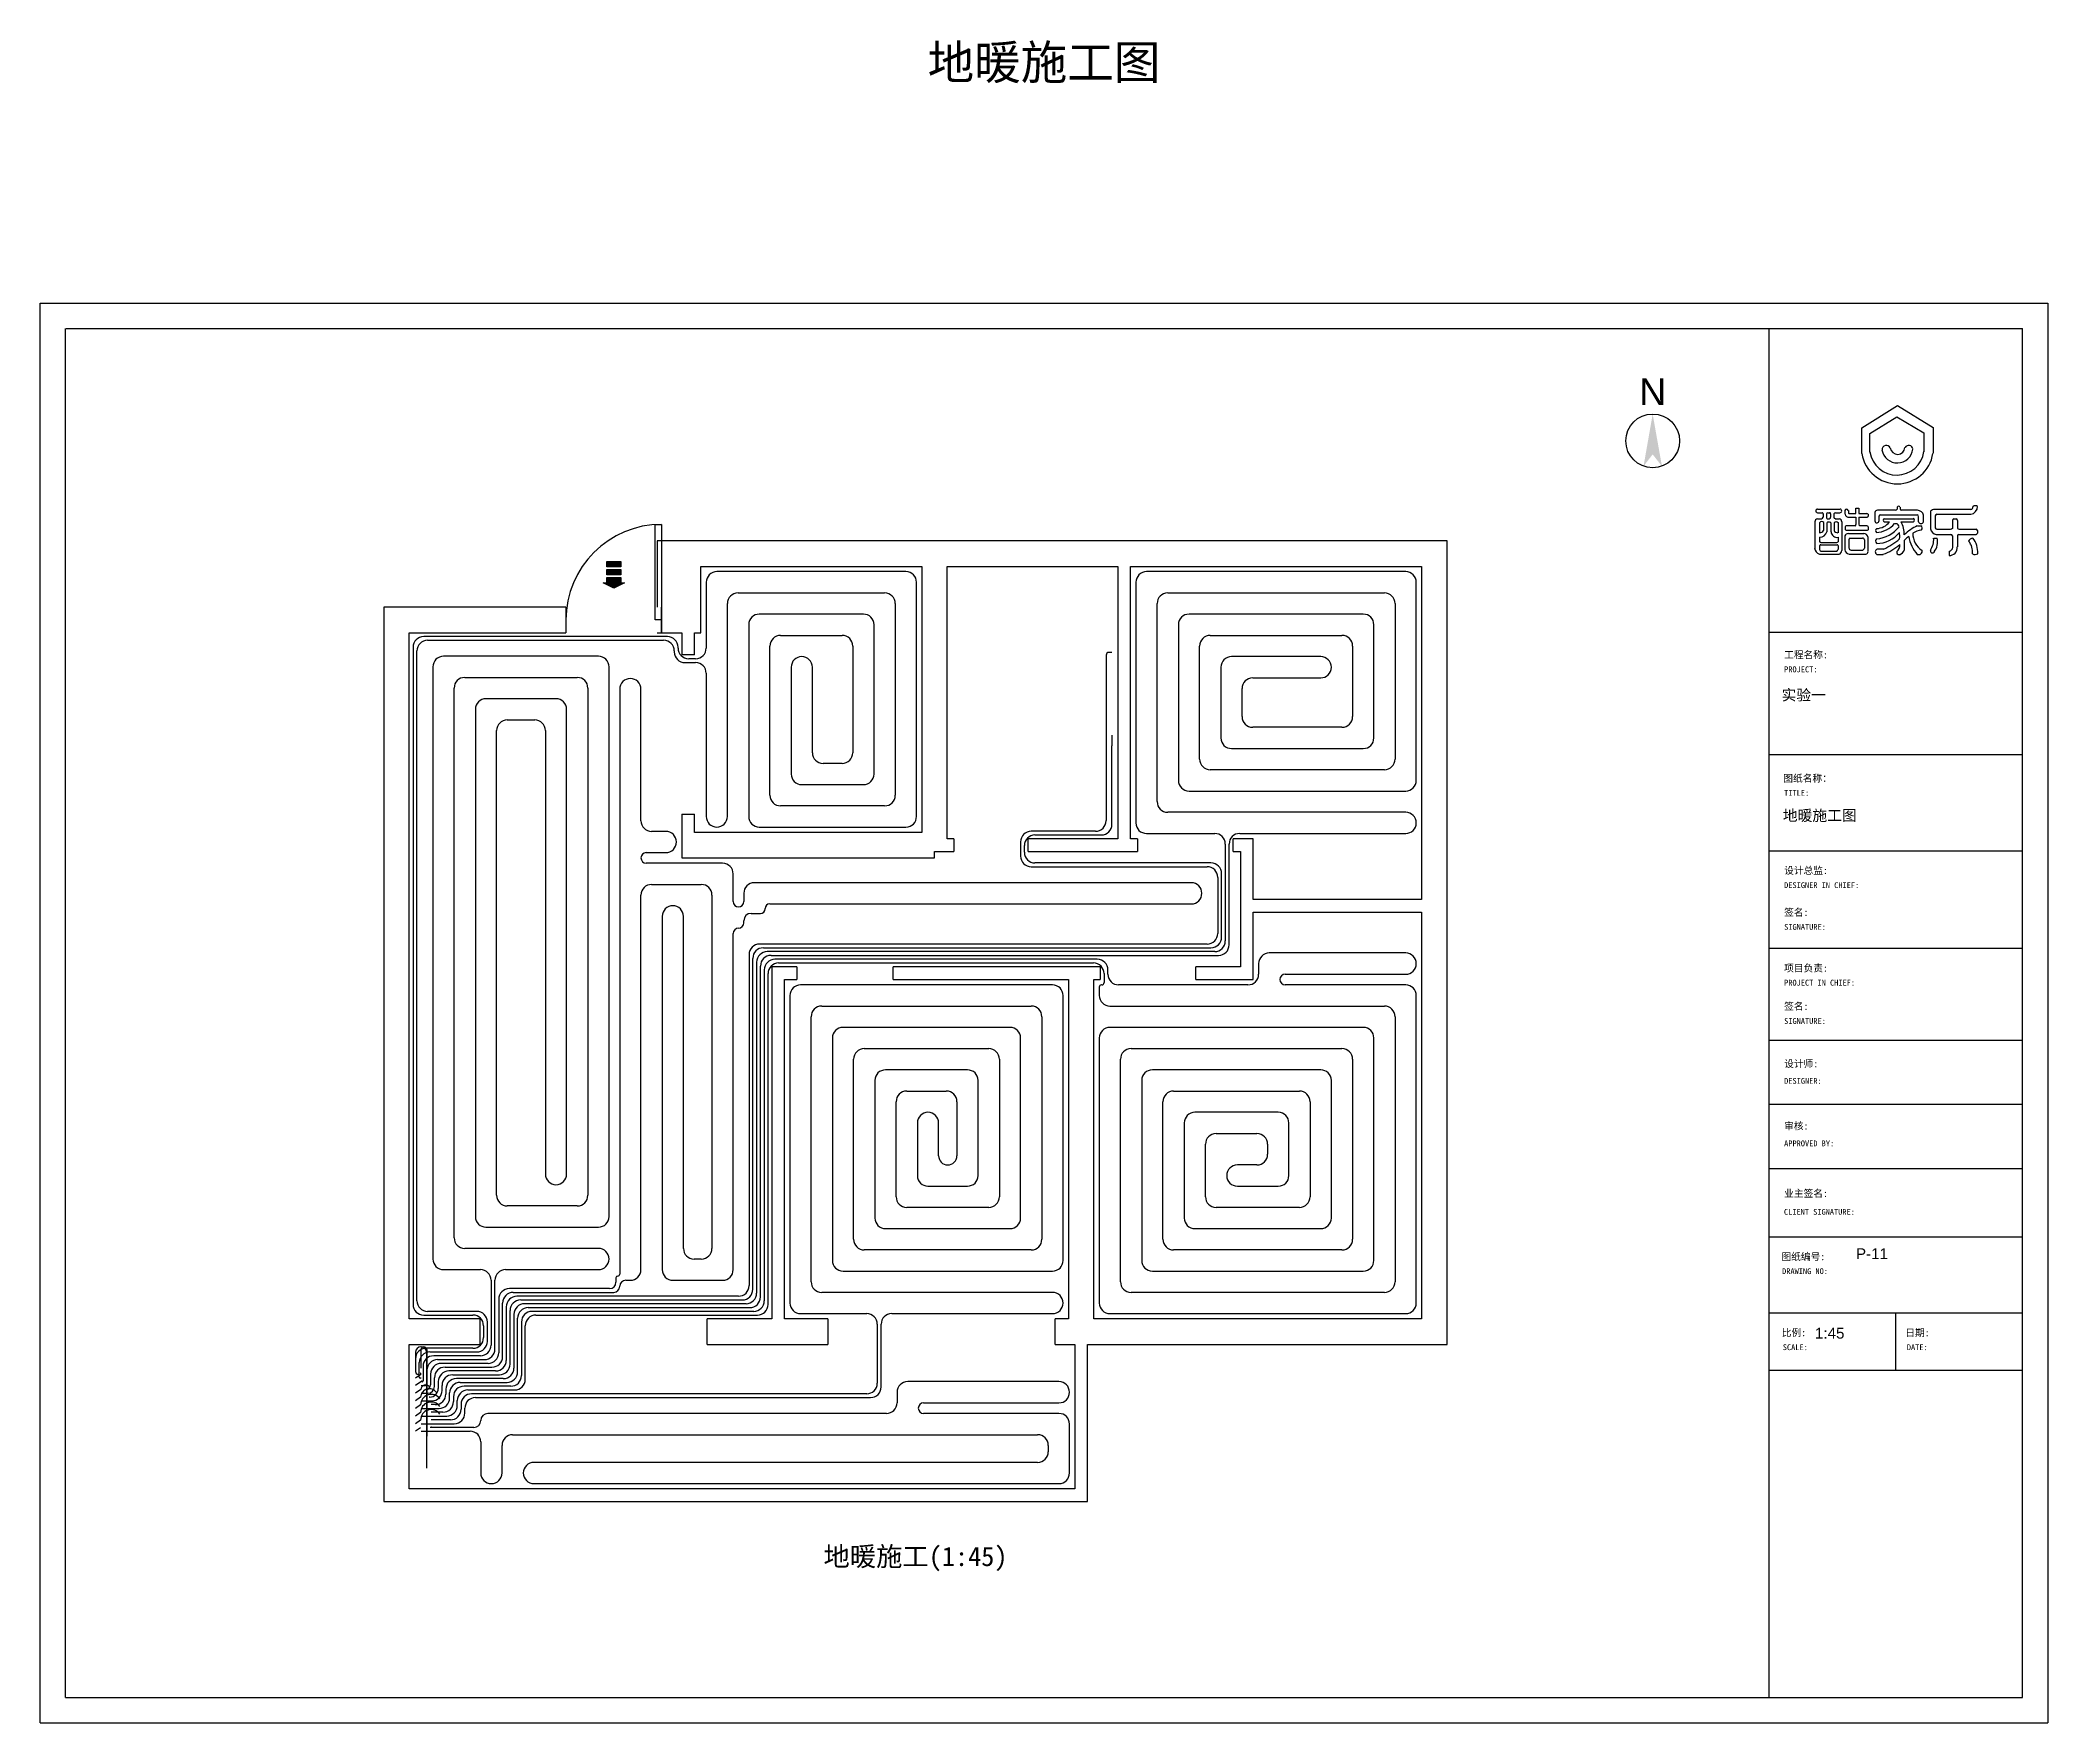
# Model space of a CAD drawing. Header units: inches. Extents: x 0 to 18900, y -18922 to -3081.
import ezdxf

# ---------------------------------------------------------------- set-up
doc = ezdxf.new("R2010")
doc.units = ezdxf.units.IN
doc.header["$MEASUREMENT"] = 0
for name, color, linetype in [('A2-建筑墙体', 255, 'Continuous'), ('P4-门窗', 60, 'Continuous'), ('P9-符号标注', 1, 'Continuous'), ('图框', 4, 'Continuous'), ('地暖管', 7, 'Continuous')]:
    doc.layers.add(name, color=color, linetype=linetype)
doc.styles.add('1dac53a31aeba2370b97106346818e54', font='', dxfattribs={"height": 43.198381})
doc.styles.add('1f488f4b2ef1b152d32ed8bb140b4ed1', font='', dxfattribs={"height": 43.198381})
doc.styles.add('2ee4a1918873d97d1977456be36b2fac', font='', dxfattribs={"height": 52.798021})
doc.styles.add('58c27925b294fd0c30aaffbcf10887a5', font='', dxfattribs={"height": 52.798021})
doc.styles.add('5d7050954b2bbd82e94d75c8334c1a07', font='', dxfattribs={"height": 52.798021})
doc.styles.add('6cdbe4c37f334f9b3f18b74c6616af9b', font='', dxfattribs={"height": 43.198381})
doc.styles.add('871ba157db02772189435026d6a1f12a', font='', dxfattribs={"height": 52.798021})
doc.styles.add('b55c54cd7af753c58a5ed410a0ddc4e6', font='', dxfattribs={"height": 43.198381})
doc.styles.add('DEFAULT_COMPASS_TEXT_STYLE13.239135297263294', font='', dxfattribs={"height": 198.587029})
doc.styles.add('eec79cf32286c9bcb9e9a0388136559f', font='', dxfattribs={"height": 43.198381})
doc.styles.add('fecaf8cb5bb26a9b40f5bfd342b1b301', font='', dxfattribs={"height": 52.798021})
doc.styles.add('LAYER_TEXT_STYLE_YELLOW_226.96199849689896_ZH', font='', dxfattribs={"height": 226.961998})
doc.styles.add('LAYER_TEXT_STYLE_YELLOW_450_ZH', font='', dxfattribs={"height": 401.785714})
doc.styles.add('macro_bim_design_name_ZH', font='', dxfattribs={"height": 80.1})
doc.styles.add('macro_bim_page_name_ZH', font='', dxfattribs={"height": 80.1})
doc.styles.add('macro_bim_page_number', font='', dxfattribs={"height": 80.1})
doc.styles.add('macro_bim_view_ratio', font='', dxfattribs={"height": 80.1})
doc.styles.get('1dac53a31aeba2370b97106346818e54').set_extended_font_data('SimSun')
doc.styles.get('1f488f4b2ef1b152d32ed8bb140b4ed1').set_extended_font_data('SimSun')
doc.styles.get('2ee4a1918873d97d1977456be36b2fac').set_extended_font_data('SimSun')
doc.styles.get('58c27925b294fd0c30aaffbcf10887a5').set_extended_font_data('SimSun')
doc.styles.get('5d7050954b2bbd82e94d75c8334c1a07').set_extended_font_data('SimSun')
doc.styles.get('6cdbe4c37f334f9b3f18b74c6616af9b').set_extended_font_data('SimSun')
doc.styles.get('871ba157db02772189435026d6a1f12a').set_extended_font_data('SimSun')
doc.styles.get('b55c54cd7af753c58a5ed410a0ddc4e6').set_extended_font_data('SimSun')
doc.styles.get('DEFAULT_COMPASS_TEXT_STYLE13.239135297263294').set_extended_font_data('Arial')
doc.styles.get('eec79cf32286c9bcb9e9a0388136559f').set_extended_font_data('SimSun')
doc.styles.get('fecaf8cb5bb26a9b40f5bfd342b1b301').set_extended_font_data('SimSun')
doc.styles.get('LAYER_TEXT_STYLE_YELLOW_226.96199849689896_ZH').set_extended_font_data('SimSun')
doc.styles.get('LAYER_TEXT_STYLE_YELLOW_450_ZH').set_extended_font_data('SimSun')
doc.styles.get('macro_bim_design_name_ZH').set_extended_font_data('SimSun')
doc.styles.get('macro_bim_page_name_ZH').set_extended_font_data('SimSun')
doc.styles.get('macro_bim_page_number').set_extended_font_data('Arial')
doc.styles.get('macro_bim_view_ratio').set_extended_font_data('Arial')

# ---------------------------------------------------------------- blocks, each defined once
blk = doc.blocks.new('1017054')
at = {"layer": '图框', "linetype": 'Continuous'}
for p, q in [((1, -8420), (11879, -8420)), ((1, -16820), (1, -8420)), ((11879, -8420), (11879, -16820)), ((151, -16670), (151, -8570)), ((155, -8570), (11729, -8570)), ((10229, -8570), (10229, -16670)), ((11729, -16670), (11729, -8570)), ((10779, -9158), (10989, -9025)), ((10989, -9025), (11200, -9155)), ((10827, -9191), (10986, -9092)), ((10986, -9092), (11146, -9187)), ((10779, -9309), (10779, -9158)), ((10827, -9301), (10827, -9191)), ((11146, -9187), (11146, -9299)), ((11200, -9155), (11200, -9308)), ((10500, -9714), (10500, -9871)), ((10516, -9638), (10649, -9638)), ((10516, -9695), (10540, -9695)), ((10517, -9660), (10543, -9660)), ((10529, -9718), (10529, -9778)), ((10550, -9667), (10550, -9686)), ((10553, -9718), (10553, -9765)), ((10569, -9667), (10569, -9686)), ((10572, -9722), (10572, -9772)), ((10578, -9660), (10588, -9660)), ((10578, -9695), (10588, -9695)), ((10578, -9714), (10588, -9714)), ((10594, -9667), (10594, -9686)), ((10596, -9722), (10596, -9772)), ((10614, -9667), (10614, -9686)), ((10615, -9718), (10615, -9765)), ((10622, -9695), (10645, -9695)), ((10623, -9660), (10648, -9660)), ((10638, -9718), (10638, -9778)), ((10660, -9714), (10660, -9884)), ((10679, -9647), (10679, -9668)), ((10687, -9736), (10739, -9736)), ((10699, -9646), (10699, -9660)), ((10704, -9664), (10744, -9664)), ((10704, -9686), (10744, -9686)), ((10744, -9664), (10744, -9632)), ((10744, -9632), (10761, -9632)), ((10744, -9686), (10744, -9730)), ((10761, -9632), (10761, -9664)), ((10761, -9664), (10809, -9664)), ((10761, -9686), (10810, -9686)), ((10761, -9686), (10761, -9730)), ((10766, -9736), (10809, -9736)), ((10816, -9669), (10816, -9681)), ((10855, -9658), (10855, -9708)), ((10979, -9645), (10872, -9645)), ((10880, -9679), (10880, -9707)), ((10887, -9672), (11105, -9672)), ((10910, -9714), (10943, -9714)), ((10912, -9695), (11084, -9695)), ((10973, -9723), (10986, -9723)), ((10988, -9626), (10988, -9639)), ((11005, -9626), (11005, -9639)), ((11108, -9645), (11010, -9645)), ((11012, -9714), (11084, -9714)), ((11108, -9737), (11127, -9737)), ((11113, -9683), (11113, -9713)), ((11144, -9714), (11144, -9674)), ((11186, -9651), (11186, -9756)), ((11424, -9641), (11208, -9641)), ((11213, -9678), (11213, -9749)), ((11223, -9668), (11422, -9668)), ((11315, -9706), (11315, -9752)), ((11323, -9695), (11339, -9695)), ((11344, -9706), (11344, -9752)), ((10529, -9804), (10529, -9831)), ((10529, -9854), (10529, -9877)), ((10536, -9849), (10633, -9849)), ((10537, -9835), (10630, -9835)), ((10638, -9804), (10638, -9831)), ((10638, -9854), (10638, -9877)), ((10678, -9796), (10678, -9878)), ((10680, -9743), (10680, -9758)), ((10687, -9763), (10812, -9763)), ((10699, -9783), (10790, -9783)), ((10702, -9821), (10702, -9867)), ((10706, -9810), (10783, -9810)), ((10795, -9820), (10795, -9869)), ((10815, -9806), (10815, -9888)), ((10817, -9743), (10817, -9758)), ((11031, -9877), (11031, -9823)), ((11204, -9810), (11225, -9810)), ((11218, -9788), (11305, -9788)), ((11223, -9757), (11304, -9757)), ((11316, -9797), (11316, -9864)), ((11344, -9796), (11344, -9862)), ((11352, -9788), (11455, -9788)), ((11354, -9757), (11454, -9757)), ((11463, -9764), (11463, -9780)), ((10528, -9905), (10644, -9905)), ((10541, -9887), (10630, -9887)), ((10704, -9905), (10802, -9905)), ((10716, -9882), (10780, -9882)), ((10867, -9906), (10905, -9906)), ((10907, -9875), (10869, -9875)), ((11295, -9888), (11295, -9913)), ((11729, -10368), (10229, -10368)), ((10229, -11091), (11729, -11091)), ((10229, -11660), (11729, -11660)), ((10229, -12237), (11729, -12237)), ((10229, -12781), (11729, -12781)), ((10229, -13160), (11729, -13160)), ((10229, -13539), (11729, -13539)), ((10229, -13944), (11729, -13944)), ((10229, -14394), (11729, -14394)), ((10979, -14394), (10979, -14734)), ((10229, -14734), (11729, -14734)), ((151, -16670), (11729, -16670)), ((1, -16820), (11879, -16820))]:
    blk.add_line(p, q, dxfattribs=at)
for centre, radius, start, end in [((10924, -9287), 25.6, 25.4217, 181.4755), ((11056, -9287), 25.6, 10.3302, 146.5496), ((10989, -9276), 213, 189.0633, 351.2254), ((10986, -9276), 161, 188.6788, 352.0826), ((10989, -9272), 92.6, 189.9871, 353.3239), ((10990, -9270), 44.2, 187.8755, 356.2645), ((10996, -9632), 10.4, 34.3448, 145.6552), ((11450, -9643), 24.2, 56.3684, 123.6316), ((10523, -9717), 22.9, 105.8398, 172.9577), ((10517, -9649), 10.8, 94.3178, 273.3504), ((10542, -9727), 14.9, 39.0145, 144.5069), ((10540, -9684), 11, 269.1434, 346.8272), ((10544, -9667), 6.82, 357.9813, 95.3251), ((10578, -9669), 9.33, 88.0429, 167.3039), ((10577, -9687), 8.15, 177.1117, 278.9893), ((10580, -9722), 7.97, 102.506, 178.9752), ((10588, -9666), 6.14, 349.2425, 85.6662), ((10585, -9686), 9.14, 292.9891, 0.3126), ((10589, -9722), 7.62, 359.8645, 92.4738), ((10622, -9669), 9.02, 87.0265, 167.2982), ((10622, -9686), 8.43, 179.7737, 268.0035), ((10626, -9734), 19.5, 51.8261, 124.5623), ((10641, -9714), 19.4, 359.2366, 77.7973), ((10649, -9649), 10.8, 266.6496, 85.6822), ((10689, -9649), 10.2, 18.3262, 167.8205), ((10703, -9662), 24.4, 195.3683, 273.7092), ((10688, -9744), 7.75, 97.023, 172.3878), ((10704, -9659), 5.04, 186.1129, 278.4123), ((10737, -9730), 7.12, 288.7577, 357.8254), ((10769, -9729), 8.1, 189.8664, 250.4176), ((10809, -9672), 7.85, 27.0659, 91.1627), ((10809, -9745), 8.27, 9.8926, 92.8722), ((10809, -9677), 8.28, 276.5681, 337.7041), ((10874, -9664), 19.8, 96.6007, 160.3597), ((10868, -9707), 12.5, 186.187, 2.5361), ((10858, -9629), 148, 272.3026, 320.7721), ((10859, -9647), 107, 273.9524, 321.1287), ((10888, -9680), 7.63, 91.6309, 173.2415), ((10916, -9705), 10.9, 111.6127, 237.2128), ((10979, -9635), 9.89, 268.8742, 333.4444), ((10966, -9751), 34.4, 15.3673, 54.4676), ((11012, -9638), 6.85, 190.6555, 259.3445), ((10883, -9785), 147, 357.8846, 28.7671), ((11214, -9974), 260, 114.3082, 135.1267), ((11080, -9704), 10.3, 291.0497, 70.1958), ((11103, -9683), 10.8, 0.021, 77.2986), ((11106, -9684), 39.2, 14.2994, 86.0895), ((11129, -9707), 16.8, 203.5785, 334.051), ((11120, -9751), 16, 317.397, 62.1117), ((11208, -9670), 29.1, 89.0621, 139.2711), ((11227, -9682), 14.7, 105.192, 161.4386), ((11330, -9708), 15.5, 118.117, 170.1296), ((11328, -9706), 16.6, 2.4315, 45.3302), ((11418, -9623), 45.4, 276.043, 0.6561), ((11418, -9624), 18, 287.8972, 5.2615), ((10530, -9752), 26.2, 268.286, 331.4678), ((10530, -9761), 43.2, 268.7071, 344.9622), ((10536, -9826), 8.72, 215.6619, 274.0552), ((10536, -9856), 6.59, 88.4624, 161.4065), ((10632, -9770), 35.4, 184.5653, 280.0218), ((10634, -9757), 21, 199.7556, 279.2299), ((10630, -9824), 10.9, 272.4689, 318.043), ((10633, -9854), 4.23, 356.5833, 90.1358), ((10701, -9809), 26.4, 95.4692, 150.4293), ((10688, -9755), 8.21, 201.5589, 265.2478), ((10722, -9822), 20.2, 142.4892, 177.2382), ((10782, -9823), 13.4, 15.3429, 86.4694), ((10789, -9809), 26.9, 7.3153, 87.9697), ((10811, -9757), 6.48, 276.5205, 350.2473), ((10875, -9827), 15.7, 123.3782, 235.8729), ((10875, -9766), 14.8, 121.8392, 226.6122), ((10846, -9620), 196, 275.8575, 321.3412), ((10867, -9669), 172, 269.6552, 321.4289), ((10796, -9609), 316, 290.1177, 311.0182), ((10725, -9487), 429, 295.1849, 310.2737), ((10953, -9851), 51.1, 311.4031, 3.379), ((10884, -9798), 119, 352.3038, 10.7649), ((11272, -10064), 341, 129.226, 134.9163), ((11284, -9757), 232, 190.7057, 220.3029), ((11194, -9786), 113, 177.3231, 238.5217), ((11148, -9881), 120, 98.1899, 123.8383), ((11091, -9818), 113, 325.9002, 3.9769), ((11224, -9749), 39, 189.9894, 261.0429), ((11127, -9832), 100, 323.8129, 12.8), ((11224, -9746), 11.1, 197.063, 266.0296), ((11302, -9738), 18.3, 274.9534, 313.251), ((11302, -9803), 15.2, 23.1977, 79.7655), ((11355, -9744), 13.1, 218.8604, 269.4316), ((11354, -9798), 10.2, 98.9535, 172.6014), ((11438, -9839), 29.6, 93.6778, 159.4525), ((11345, -9889), 89.2, 351.6279, 42.5776), ((11332, -9893), 133, 356.0858, 38.6706), ((11454, -9767), 9.65, 16.3888, 84.9004), ((11455, -9780), 7.71, 266.9322, 356.9554), ((10539, -9867), 39.5, 184.5461, 253.5877), ((10540, -9876), 11, 182.8788, 273.3527), ((10627, -9877), 10.5, 284.461, 1.1456), ((10638, -9884), 21.7, 284.7041, 359.8653), ((10711, -9872), 33.9, 190.6832, 257.6799), ((10719, -9865), 17.5, 186.4435, 257.5309), ((10778, -9865), 17, 275.0012, 347.3706), ((10799, -9889), 16.7, 280.6915, 1.9889), ((10876, -9891), 17.6, 113.2664, 240.4321), ((10998, -9895), 13, 153.4314, 282.6999), ((10987, -9864), 46.1, 288.0126, 343.6602), ((11115, -9887), 20.9, 247.696, 13.0599), ((11197, -9885), 12.7, 161.6014, 329.0657), ((11296, -9865), 47.6, 268.3218, 3.7575), ((11290, -9862), 26.5, 281.0456, 355.655), ((11449, -9875), 31.9, 240.085, 300.5245)]:
    blk.add_arc(centre, radius, start, end, dxfattribs=at)
at = {"layer": '图框', "color": 255, "attachment_point": 1, "line_spacing_factor": 0.8}
for s, insert, char_height, style in [('工程名称:', (10319, -10479), 42.2, '871ba157db02772189435026d6a1f12a'), ('PROJECT:', (10319, -10569), 34.6, '1f488f4b2ef1b152d32ed8bb140b4ed1'), ('图纸名称：', (10314, -11210), 42.2, '58c27925b294fd0c30aaffbcf10887a5'), ('TITLE:', (10319, -11300), 34.6, '1f488f4b2ef1b152d32ed8bb140b4ed1'), ('设计总监:', (10319, -11755), 42.2, '5d7050954b2bbd82e94d75c8334c1a07'), ('DESIGNER IN CHIEF:', (10319, -11846), 34.56, '6cdbe4c37f334f9b3f18b74c6616af9b'), ('签名:', (10319, -12003), 42.2, '5d7050954b2bbd82e94d75c8334c1a07'), ('SIGNATURE:', (10319, -12093), 34.6, '6cdbe4c37f334f9b3f18b74c6616af9b'), ('项目负责:', (10319, -12333), 42.2, '5d7050954b2bbd82e94d75c8334c1a07'), ('PROJECT IN CHIEF:', (10319, -12423), 34.56, 'b55c54cd7af753c58a5ed410a0ddc4e6'), ('签名:', (10319, -12559), 42.2, '2ee4a1918873d97d1977456be36b2fac'), ('SIGNATURE:', (10319, -12650), 34.6, '6cdbe4c37f334f9b3f18b74c6616af9b'), ('设计师:', (10319, -12899), 42.2, '2ee4a1918873d97d1977456be36b2fac'), ('DESIGNER:', (10319, -13004), 34.6, '6cdbe4c37f334f9b3f18b74c6616af9b'), ('审核:', (10319, -13267), 42.2, '2ee4a1918873d97d1977456be36b2fac'), ('APPROVED BY:', (10319, -13374), 34.56, 'eec79cf32286c9bcb9e9a0388136559f'), ('业主签名:', (10319, -13666), 42.2, 'fecaf8cb5bb26a9b40f5bfd342b1b301'), ('CLIENT SIGNATURE:', (10318, -13779), 34.56, '6cdbe4c37f334f9b3f18b74c6616af9b'), ('图纸编号:', (10303, -14040), 42.2, '2ee4a1918873d97d1977456be36b2fac'), ('DRAWING NO:', (10307, -14130), 34.56, '1dac53a31aeba2370b97106346818e54'), ('比例:', (10305, -14490), 42.2, '2ee4a1918873d97d1977456be36b2fac'), ('日期:', (11036, -14490), 42.2, '2ee4a1918873d97d1977456be36b2fac'), ('SCALE:', (10311, -14580), 34.6, '1f488f4b2ef1b152d32ed8bb140b4ed1'), ('DATE:', (11045, -14580), 34.6, '1f488f4b2ef1b152d32ed8bb140b4ed1')]:
    blk.add_mtext(s, dxfattribs=dict(at, insert=insert, char_height=char_height, style=style))
blk = doc.blocks.new('Symbol(Marker)5197d750c7e9-6bce-46a3-822d-1a658abaa02b')
at = {"layer": 'P9-符号标注'}
for points in [[(-2905, 4200), (-2905, 4250), (-2775, 4250), (-2775, 4200)], [(-2905, 4125), (-2905, 4175), (-2775, 4175), (-2775, 4125)], [(-2840, 4000), (-2940, 4050), (-2905, 4050), (-2905, 4100), (-2775, 4100), (-2775, 4050), (-2740, 4050)]]:
    blk.add_hatch(color=1, dxfattribs=at).paths.add_polyline_path(points, flags=0)
at = {"layer": 'P9-符号标注', "color": 1, "linetype": 'Continuous'}
for p, q in [((-2905, 4200), (-2905, 4250)), ((-2905, 4250), (-2775, 4250)), ((-2775, 4200), (-2905, 4200)), ((-2905, 4125), (-2905, 4175)), ((-2905, 4175), (-2775, 4175)), ((-2775, 4250), (-2775, 4200)), ((-2775, 4175), (-2775, 4125)), ((-2840, 4000), (-2940, 4050)), ((-2940, 4050), (-2905, 4050)), ((-2775, 4125), (-2905, 4125)), ((-2905, 4050), (-2905, 4100)), ((-2905, 4100), (-2775, 4100)), ((-2740, 4050), (-2840, 4000)), ((-2775, 4100), (-2775, 4050)), ((-2775, 4050), (-2740, 4050))]:
    blk.add_line(p, q, dxfattribs=at)

msp = doc.modelspace()

# ---------------------------------------------------------------- hatches: boundary and pattern name
at = {"layer": 'P9-符号标注'}
msp.add_hatch(color=0, dxfattribs=at).paths.add_polyline_path([(15180, -6981), (15094, -7092), (15180, -6602), (15267, -7092)], flags=0)

# ---------------------------------------------------------------- linework, layer by layer
at = {"layer": 'A2-建筑墙体', "color": 255, "linetype": 'Continuous'}
for p, q in [((6220, -7795), (5810, -7795)), ((5810, -7795), (5810, -8420)), ((13245, -7795), (6220, -7795)), ((13245, -8035), (13245, -7795)), ((6220, -8660), (6220, -8035)), ((6220, -8035), (8300, -8035)), ((8300, -8035), (8300, -10540)), ((8540, -8035), (10145, -8035)), ((8540, -10600), (8540, -8035)), ((10145, -8035), (10145, -10600)), ((10265, -8035), (13005, -8035)), ((10265, -10600), (10265, -8035)), ((13005, -8035), (13005, -11170)), ((13245, -15120), (13245, -8035)), ((3475, -8420), (3235, -8420)), ((3235, -8420), (3235, -16840)), ((4950, -8420), (3475, -8420)), ((4950, -8420), (4950, -8660)), ((4950, -8420), (4950, -8660)), ((5850, -8660), (5850, -8420)), ((3475, -15120), (3475, -8660)), ((3475, -8660), (4950, -8660)), ((5810, -8660), (6040, -8660)), ((6040, -8660), (6040, -8869)), ((6160, -8660), (6220, -8660)), ((6160, -8869), (6160, -8660)), ((6160, -8869), (6040, -8869)), ((6160, -8869), (6040, -8869)), ((6040, -10369), (6040, -10540)), ((6040, -10369), (6160, -10369)), ((6040, -10369), (6160, -10369)), ((6160, -10540), (6160, -10369)), ((6040, -10540), (6040, -10780)), ((8300, -10540), (6160, -10540)), ((8420, -10780), (8420, -10720)), ((8420, -10720), (8600, -10720)), ((8600, -10600), (8540, -10600)), ((8600, -10600), (8600, -10720)), ((8600, -10600), (8600, -10720)), ((10145, -10600), (9300, -10600)), ((9300, -10720), (9300, -10600)), ((9300, -10720), (9300, -10600)), ((9300, -10720), (10330, -10720)), ((10330, -10600), (10265, -10600)), ((10330, -10600), (10330, -10720)), ((10330, -10600), (10330, -10720)), ((11420, -10600), (11230, -10600)), ((11230, -10720), (11230, -10600)), ((11230, -10720), (11230, -10600)), ((11230, -10720), (11300, -10720)), ((11300, -10720), (11300, -11805)), ((11420, -10720), (11420, -10600)), ((11420, -11170), (11420, -10720)), ((6040, -10780), (8420, -10780)), ((13005, -11170), (11420, -11170)), ((11420, -11925), (11420, -11290)), ((11420, -11290), (13005, -11290)), ((13005, -11290), (13005, -15120)), ((7123, -11805), (6888, -11805)), ((6888, -11805), (6888, -11925)), ((7123, -11805), (7123, -11925)), ((7123, -11805), (7123, -11925)), ((9980, -11805), (8031, -11805)), ((8031, -11925), (8031, -11805)), ((8031, -11925), (8031, -11805)), ((9980, -11805), (9980, -11925)), ((9980, -11805), (9980, -11925)), ((11300, -11805), (10880, -11805)), ((10880, -11925), (10880, -11805)), ((10880, -11925), (10880, -11805)), ((6888, -11925), (6888, -15120)), ((7008, -11925), (7123, -11925)), ((7008, -15120), (7008, -11925)), ((8031, -11925), (9680, -11925)), ((9680, -11925), (9680, -15120)), ((9920, -15120), (9920, -11925)), ((9920, -11925), (9980, -11925)), ((10880, -11925), (11300, -11925)), ((11300, -11925), (11420, -11925)), ((4138, -15120), (3475, -15120)), ((4138, -15120), (4138, -15360)), ((4138, -15120), (4138, -15360)), ((6888, -15120), (6278, -15120)), ((6278, -15360), (6278, -15120)), ((6278, -15360), (6278, -15120)), ((7416, -15120), (7008, -15120)), ((7416, -15120), (7416, -15360)), ((7416, -15120), (7416, -15360)), ((9680, -15120), (9556, -15120)), ((9556, -15360), (9556, -15120)), ((9556, -15360), (9556, -15120)), ((13005, -15120), (9920, -15120)), ((13245, -15360), (13245, -15120)), ((3475, -16720), (3475, -15360)), ((3475, -15360), (4138, -15360)), ((6278, -15360), (7416, -15360)), ((9556, -15360), (9740, -15360)), ((9740, -15360), (9740, -16720)), ((9860, -15360), (13245, -15360)), ((9860, -16720), (9860, -15360)), ((9740, -16720), (3475, -16720)), ((9860, -16840), (9860, -16720)), ((3235, -16840), (3475, -16840)), ((3475, -16840), (9860, -16840))]:
    msp.add_line(p, q, dxfattribs=at)
at = {"layer": 'P4-门窗', "color": 60, "linetype": 'Continuous'}
for p, q in [((5790, -8540), (5790, -7640)), ((5790, -7640), (5850, -7640)), ((5850, -7640), (5850, -8540)), ((4950, -8420), (4950, -8660)), ((5850, -8420), (5850, -8660)), ((5850, -8540), (5790, -8540))]:
    msp.add_line(p, q, dxfattribs=at)
msp.add_arc((5850, -8540), 900, 90, 180, dxfattribs=at)
at = {"layer": 'P9-符号标注', "color": 0, "linetype": 'Continuous'}
msp.add_circle((15180, -6854), 253, dxfattribs=at)
at = {"layer": '地暖管', "color": 242, "linetype": 'Continuous', "true_color": 0xbd002e}
for p, q in [((8150, -8085), (6370, -8085)), ((12855, -8085), (10415, -8085)), ((6270, -8185), (6270, -8805)), ((6570, -8285), (7950, -8285)), ((8250, -10390), (8250, -8185)), ((10315, -8185), (10315, -10450)), ((10615, -8285), (12655, -8285)), ((12955, -10050), (12955, -8185)), ((6470, -10390), (6470, -8385)), ((7750, -8485), (6770, -8485)), ((8050, -8385), (8050, -10190)), ((10515, -10250), (10515, -8385)), ((12455, -8485), (10815, -8485)), ((12755, -8385), (12755, -9850)), ((6670, -8585), (6670, -10390)), ((6970, -8685), (7550, -8685)), ((7850, -9990), (7850, -8585)), ((10715, -8585), (10715, -10050)), ((11015, -8685), (12255, -8685)), ((12555, -9650), (12555, -8585)), ((3511, -8796), (3511, -14984)), ((3547, -14949), (3547, -8831)), ((5905, -8696), (3611, -8696)), ((3647, -8731), (5869, -8731)), ((5256, -8881), (3797, -8881)), ((5969, -8831), (5969, -8841)), ((6005, -8805), (6005, -8796)), ((6870, -10190), (6870, -8785)), ((7650, -8785), (7650, -9790)), ((10035, -8872), (10035, -10429)), ((10063, -8845), (10062, -8845)), ((10090, -8845), (10063, -8845)), ((10915, -9850), (10915, -8785)), ((12355, -8785), (12355, -9450)), ((3697, -8981), (3697, -14556)), ((5356, -14156), (5356, -8981)), ((6069, -8941), (6170, -8941)), ((6170, -8905), (6105, -8905)), ((6270, -9041), (6270, -10390)), ((7070, -8985), (7070, -9990)), ((7270, -9790), (7270, -8985)), ((11115, -8985), (11115, -9650)), ((12055, -8885), (11215, -8885)), ((3897, -14356), (3897, -9181)), ((3997, -9081), (5056, -9081)), ((5156, -9181), (5156, -13956)), ((5456, -9191), (5456, -14699)), ((5656, -10430), (5656, -9191)), ((11315, -9450), (11315, -9185)), ((11415, -9085), (12055, -9085)), ((4097, -9381), (4097, -14156)), ((4856, -9281), (4197, -9281)), ((4956, -13756), (4956, -9381)), ((4297, -13956), (4297, -9581)), ((4397, -9481), (4656, -9481)), ((4756, -9581), (4756, -13756)), ((10090, -9625), (10090, -9725)), ((12255, -9550), (11415, -9550)), ((10090, -10464), (10090, -9725)), ((11215, -9750), (12455, -9750)), ((7550, -9890), (7370, -9890)), ((12655, -9950), (11015, -9950)), ((7170, -10090), (7750, -10090)), ((10815, -10150), (12855, -10150)), ((7950, -10290), (6970, -10290)), ((12855, -10350), (10615, -10350)), ((5890, -10530), (5756, -10530)), ((6770, -10490), (8150, -10490)), ((9935, -10529), (9329, -10529)), ((9365, -10564), (9990, -10564)), ((10415, -10550), (11057, -10550)), ((11293, -10550), (12855, -10550)), ((5706, -10730), (5890, -10730)), ((9229, -10629), (9229, -10763)), ((9265, -10727), (9265, -10664)), ((11157, -10650), (11157, -11562)), ((11193, -11598), (11193, -10650)), ((6424, -10830), (5706, -10830)), ((6524, -11191), (6524, -10930)), ((9329, -10863), (10986, -10863)), ((11022, -10827), (9365, -10827)), ((11122, -11526), (11122, -10927)), ((5656, -14656), (5656, -11130)), ((5756, -11030), (6224, -11030)), ((6324, -11130), (6324, -14456)), ((6624, -11113), (6624, -11191)), ((10836, -11013), (6724, -11013)), ((11086, -10963), (11086, -11491)), ((5856, -11330), (5856, -14656)), ((6056, -14456), (6056, -11330)), ((6693, -11302), (6780, -11302)), ((6824, -11258), (6824, -11257)), ((6868, -11213), (10836, -11213)), ((6524, -14656), (6524, -11491)), ((6624, -11391), (6624, -11371)), ((6674, -11691), (6674, -14806)), ((10986, -11591), (6774, -11591)), ((6809, -11626), (11022, -11626)), ((11057, -11662), (6845, -11662)), ((6881, -11698), (11093, -11698)), ((12855, -11675), (11570, -11675)), ((6709, -14841), (6709, -11726)), ((6745, -11762), (6745, -14877)), ((6781, -14913), (6781, -11798)), ((6817, -11834), (6817, -14949)), ((6852, -14984), (6852, -11869)), ((9952, -11734), (6917, -11734)), ((6952, -11769), (9916, -11769)), ((10016, -11869), (10016, -11953)), ((10052, -11875), (10052, -11834)), ((11470, -11775), (11470, -11875)), ((11720, -11875), (12855, -11875)), ((7058, -12075), (7058, -14970)), ((9530, -11975), (7158, -11975)), ((9630, -14570), (9630, -12075)), ((9970, -11997), (9970, -12075)), ((9994, -11975), (9992, -11975)), ((11370, -11975), (10152, -11975)), ((12855, -11975), (11720, -11975)), ((12955, -14970), (12955, -12075)), ((7258, -14770), (7258, -12275)), ((7358, -12175), (9330, -12175)), ((9430, -12275), (9430, -14370)), ((10070, -12175), (12655, -12175)), ((12755, -12275), (12755, -14770)), ((9130, -12375), (7558, -12375)), ((12455, -12375), (10070, -12375)), ((7458, -12475), (7458, -14570)), ((7758, -12575), (8930, -12575)), ((9230, -14170), (9230, -12475)), ((9970, -12475), (9970, -14970)), ((10270, -12575), (12255, -12575)), ((12555, -14570), (12555, -12475)), ((7658, -14370), (7658, -12675)), ((8730, -12775), (7958, -12775)), ((9030, -12675), (9030, -13970)), ((10170, -14770), (10170, -12675)), ((12055, -12775), (10470, -12775)), ((12355, -12675), (12355, -14370)), ((7858, -12875), (7858, -14170)), ((8158, -12975), (8530, -12975)), ((8830, -13770), (8830, -12875)), ((10370, -12875), (10370, -14570)), ((10670, -12975), (11855, -12975)), ((12155, -14170), (12155, -12875)), ((8058, -13970), (8058, -13075)), ((8630, -13075), (8630, -13584)), ((10570, -14370), (10570, -13075)), ((11655, -13175), (10870, -13175)), ((11955, -13075), (11955, -13970)), ((8258, -13275), (8258, -13770)), ((8458, -13584), (8458, -13275)), ((10770, -13275), (10770, -14170)), ((11070, -13375), (11455, -13375)), ((11755, -13770), (11755, -13275)), ((10970, -13970), (10970, -13475)), ((11555, -13475), (11555, -13570)), ((8544, -13670), (8544, -13670)), ((11455, -13670), (11270, -13670)), ((8358, -13870), (8730, -13870)), ((11270, -13870), (11655, -13870)), ((5056, -14056), (4397, -14056)), ((8930, -14070), (8158, -14070)), ((11855, -14070), (11070, -14070)), ((4197, -14256), (5256, -14256)), ((7958, -14270), (9130, -14270)), ((10870, -14270), (12055, -14270)), ((5256, -14456), (3997, -14456)), ((9330, -14470), (7758, -14470)), ((12255, -14470), (10670, -14470)), ((3797, -14656), (4145, -14656)), ((4381, -14656), (5256, -14656)), ((5420, -14733), (5420, -14775)), ((5439, -14716), (5437, -14716)), ((6224, -14556), (6156, -14556)), ((7558, -14670), (9530, -14670)), ((10470, -14670), (12455, -14670)), ((4245, -14756), (4245, -15367)), ((4281, -15403), (4281, -14756)), ((5361, -14834), (4417, -14834)), ((4453, -14870), (5399, -14870)), ((6574, -14906), (4488, -14906)), ((5456, -14813), (5456, -14813)), ((5513, -14756), (5556, -14756)), ((5956, -14756), (6424, -14756)), ((9530, -14870), (7358, -14870)), ((12655, -14870), (10270, -14870)), ((3611, -15084), (4074, -15084)), ((4110, -15049), (3647, -15049)), ((4317, -14934), (4317, -15439)), ((4353, -15474), (4353, -14970)), ((4388, -15006), (4388, -15510)), ((4424, -15546), (4424, -15041)), ((4460, -15077), (4460, -15582)), ((4495, -15617), (4495, -15113)), ((4524, -14941), (6609, -14941)), ((6645, -14977), (4560, -14977)), ((4595, -15013), (6681, -15013)), ((6717, -15049), (4631, -15049)), ((4667, -15084), (6752, -15084)), ((7158, -15070), (7781, -15070)), ((8017, -15070), (9530, -15070)), ((10070, -15070), (12855, -15070)), ((4174, -15184), (4174, -15296)), ((4210, -15331), (4210, -15149)), ((4531, -15149), (4531, -15653)), ((4567, -15689), (4567, -15184)), ((7881, -15170), (7881, -15725)), ((7917, -15760), (7917, -15170)), ((3533, -15435), (3533, -15583)), ((3533, -15496), (3533, -15615)), ((3587, -15383), (3585, -15383)), ((3586, -15583), (3586, -15409)), ((3612, -15383), (3613, -15383)), ((4074, -15396), (3633, -15396)), ((3639, -15409), (3639, -16223)), ((3639, -16426), (3639, -15435)), ((3669, -15431), (4110, -15431)), ((4145, -15467), (3705, -15467)), ((3584, -15642), (3533, -15677)), ((3559, -15641), (3558, -15641)), ((3569, -15669), (3569, -15531)), ((3578, -15677), (3577, -15677)), ((3586, -15677), (3578, -15677)), ((3605, -15567), (3605, -15703)), ((3641, -15721), (3641, -15603)), ((3676, -15639), (3676, -15739)), ((3712, -15757), (3712, -15674)), ((3741, -15503), (4181, -15503)), ((4217, -15539), (3776, -15539)), ((3812, -15574), (4253, -15574)), ((4288, -15610), (3848, -15610)), ((3884, -15646), (4324, -15646)), ((4360, -15682), (3919, -15682)), ((3585, -15713), (3533, -15748)), ((3584, -15785), (3533, -15820)), ((3582, -15858), (3533, -15891)), ((3586, -15748), (3613, -15748)), ((3586, -15820), (3649, -15820)), ((3596, -15712), (3594, -15712)), ((3613, -15748), (3614, -15748)), ((3631, -15784), (3629, -15784)), ((3649, -15820), (3649, -15820)), ((3667, -15855), (3663, -15855)), ((3748, -15710), (3748, -15774)), ((3784, -15793), (3784, -15746)), ((3819, -15782), (3819, -15827)), ((3855, -15863), (3855, -15817)), ((3891, -15853), (3891, -15898)), ((3955, -15717), (4395, -15717)), ((4431, -15753), (3991, -15753)), ((4027, -15789), (4467, -15789)), ((7781, -15825), (4062, -15825)), ((4098, -15860), (7817, -15860)), ((8067, -15810), (8067, -15910)), ((9590, -15710), (8167, -15710)), ((3581, -15930), (3533, -15963)), ((3581, -16002), (3533, -16034)), ((3586, -15891), (3684, -15891)), ((3586, -15963), (3686, -15963)), ((3586, -16034), (3686, -16034)), ((3719, -15927), (3681, -15927)), ((3791, -15998), (3681, -15998)), ((3684, -15891), (3686, -15891)), ((3686, -15963), (3755, -15963)), ((3686, -16034), (3827, -16034)), ((3927, -15934), (3927, -15889)), ((3962, -15925), (3962, -15970)), ((3998, -16006), (3998, -15960)), ((7967, -16010), (4213, -16010)), ((8317, -15910), (9590, -15910)), ((9590, -16010), (8317, -16010)), ((3581, -16073), (3533, -16106)), ((3581, -16145), (3533, -16177)), ((3586, -16106), (3686, -16106)), ((3586, -16177), (3686, -16177)), ((3639, -16323), (3639, -16223)), ((3862, -16070), (3681, -16070)), ((4083, -16141), (3681, -16141)), ((3686, -16106), (3898, -16106)), ((3686, -16177), (4048, -16177)), ((4148, -16075), (4148, -16076)), ((4448, -16210), (9390, -16210)), ((9690, -16570), (9690, -16110)), ((3639, -16526), (3639, -16426)), ((4148, -16277), (4148, -16570)), ((4348, -16570), (4348, -16310)), ((9490, -16310), (9490, -16370)), ((9390, -16470), (4648, -16470)), ((4648, -16670), (9590, -16670))]:
    msp.add_line(p, q, dxfattribs=at)
for centre, radius, start, end in [((6370, -8185), 100, 90, 180), ((8150, -8185), 100, 0, 90), ((10415, -8185), 100, 90, 180), ((12855, -8185), 100, 0, 90), ((6570, -8385), 100, 90, 180), ((7950, -8385), 100, 0, 90), ((10615, -8385), 100, 90, 180), ((12655, -8385), 100, 0, 90), ((6770, -8585), 100, 90, 180), ((7750, -8585), 100, 0, 90), ((10815, -8585), 100, 90, 180), ((12455, -8585), 100, 0, 90), ((6970, -8785), 100, 90, 180), ((7550, -8785), 100, 0, 90), ((11015, -8785), 100, 90, 180), ((12255, -8785), 100, 0, 90), ((3611, -8796), 100, 90, 180), ((3647, -8831), 100, 90, 180), ((3797, -8981), 100, 90, 180), ((5256, -8981), 100, 0, 90), ((5869, -8831), 100, 0, 90), ((5905, -8796), 100, 0, 90), ((6069, -8841), 100, 180, 270), ((6105, -8805), 100, 180, 270), ((6170, -8805), 100, 270, 0), ((10062, -8872), 27, 90, 180), ((6170, -9041), 100, 0, 90), ((7170, -8985), 100, 90, 180), ((7170, -8985), 100, 0, 90), ((11215, -8985), 100, 90, 180), ((12055, -8985), 100, 0, 90), ((12055, -8985), 100, 270, 0), ((3997, -9181), 100, 90, 180), ((5056, -9181), 100, 0, 90), ((5556, -9191), 100, 90, 180), ((5556, -9191), 100, 0, 90), ((11415, -9185), 100, 90, 180), ((4197, -9381), 100, 90, 180), ((4856, -9381), 100, 0, 90), ((4397, -9581), 100, 90, 180), ((4656, -9581), 100, 0, 90), ((11415, -9450), 100, 180, 270), ((12255, -9450), 100, 270, 0), ((7370, -9790), 100, 180, 270), ((7550, -9790), 100, 270, 0), ((11215, -9650), 100, 180, 270), ((12455, -9650), 100, 270, 0), ((7170, -9990), 100, 180, 270), ((7750, -9990), 100, 270, 0), ((11015, -9850), 100, 180, 270), ((12655, -9850), 100, 270, 0), ((6970, -10190), 100, 180, 270), ((7950, -10190), 100, 270, 0), ((10815, -10050), 100, 180, 270), ((12855, -10050), 100, 270, 0), ((6370, -10390), 100, 180, 270), ((6370, -10390), 100, 270, 0), ((6770, -10390), 100, 180, 270), ((8150, -10390), 100, 270, 0), ((10615, -10250), 100, 180, 270), ((12855, -10450), 100, 0, 90), ((5756, -10430), 100, 180, 270), ((5890, -10630), 100, 0, 90), ((9329, -10629), 100, 90, 180), ((9365, -10664), 100, 90, 180), ((9935, -10429), 100, 270, 0), ((9990, -10464), 100, 270, 0), ((10415, -10450), 100, 180, 270), ((11057, -10650), 100, 0, 90), ((11293, -10650), 100, 90, 180), ((12855, -10450), 100, 270, 0), ((5706, -10780), 50, 90, 180), ((5890, -10630), 100, 270, 0), ((9329, -10763), 100, 180, 270), ((9365, -10727), 100, 180, 270), ((5706, -10780), 50, 180, 270), ((6424, -10930), 100, 0, 90), ((10986, -10963), 100, 0, 90), ((11022, -10927), 100, 0, 90), ((5756, -11130), 100, 90, 180), ((6224, -11130), 100, 0, 90), ((6724, -11113), 100, 90, 180), ((10836, -11113), 100, 0, 90), ((10836, -11113), 100, 270, 0), ((5956, -11330), 100, 90, 180), ((5956, -11330), 100, 0, 90), ((6574, -11191), 50, 180, 270), ((6574, -11191), 50, 270, 0), ((6693, -11371), 69, 90, 180), ((6780, -11258), 44, 270, 0), ((6868, -11257), 44, 90, 180), ((6574, -11491), 50, 90, 180), ((6574, -11391), 50, 270, 0), ((10986, -11491), 100, 270, 0), ((11022, -11526), 100, 270, 0), ((6774, -11691), 100, 90, 180), ((6809, -11726), 100, 90, 180), ((6845, -11762), 100, 90, 180), ((6881, -11798), 100, 90, 180), ((11057, -11562), 100, 270, 0), ((11093, -11598), 100, 270, 0), ((11570, -11775), 100, 90, 180), ((12855, -11775), 100, 0, 90), ((6917, -11834), 100, 90, 180), ((6952, -11869), 100, 90, 180), ((9916, -11869), 100, 0, 90), ((9952, -11834), 100, 0, 90), ((10152, -11875), 100, 180, 270), ((11370, -11875), 100, 270, 0), ((11720, -11925), 50, 90, 180), ((12855, -11775), 100, 270, 0), ((7158, -12075), 100, 90, 180), ((9530, -12075), 100, 0, 90), ((9992, -11997), 22, 90, 180), ((10070, -12075), 100, 180, 270), ((9994, -11953), 22, 270, 0), ((11720, -11925), 50, 180, 270), ((12855, -12075), 100, 0, 90), ((7358, -12275), 100, 90, 180), ((9330, -12275), 100, 0, 90), ((12655, -12275), 100, 0, 90), ((7558, -12475), 100, 90, 180), ((9130, -12475), 100, 0, 90), ((10070, -12475), 100, 90, 180), ((12455, -12475), 100, 0, 90), ((7758, -12675), 100, 90, 180), ((8930, -12675), 100, 0, 90), ((10270, -12675), 100, 90, 180), ((12255, -12675), 100, 0, 90), ((7958, -12875), 100, 90, 180), ((8730, -12875), 100, 0, 90), ((10470, -12875), 100, 90, 180), ((12055, -12875), 100, 0, 90), ((8158, -13075), 100, 90, 180), ((8530, -13075), 100, 0, 90), ((10670, -13075), 100, 90, 180), ((11855, -13075), 100, 0, 90), ((8358, -13275), 100, 90, 180), ((8358, -13275), 100, 0, 90), ((10870, -13275), 100, 90, 180), ((11655, -13275), 100, 0, 90), ((11070, -13475), 100, 90, 180), ((11455, -13475), 100, 0, 90), ((8544, -13584), 86, 180, 270), ((8544, -13584), 86, 270, 0), ((11455, -13570), 100, 270, 0), ((4856, -13756), 100, 180, 270), ((4856, -13756), 100, 270, 0), ((8358, -13770), 100, 180, 270), ((8730, -13770), 100, 270, 0), ((11270, -13770), 100, 90, 180), ((11270, -13770), 100, 180, 270), ((11655, -13770), 100, 270, 0), ((4397, -13956), 100, 180, 270), ((5056, -13956), 100, 270, 0), ((8158, -13970), 100, 180, 270), ((8930, -13970), 100, 270, 0), ((11070, -13970), 100, 180, 270), ((11855, -13970), 100, 270, 0), ((4197, -14156), 100, 180, 270), ((5256, -14156), 100, 270, 0), ((7958, -14170), 100, 180, 270), ((9130, -14170), 100, 270, 0), ((10870, -14170), 100, 180, 270), ((12055, -14170), 100, 270, 0), ((3997, -14356), 100, 180, 270), ((5256, -14556), 100, 0, 90), ((6156, -14456), 100, 180, 270), ((6224, -14456), 100, 270, 0), ((7758, -14370), 100, 180, 270), ((9330, -14370), 100, 270, 0), ((10670, -14370), 100, 180, 270), ((12255, -14370), 100, 270, 0), ((3797, -14556), 100, 180, 270), ((4145, -14756), 100, 0, 90), ((4381, -14756), 100, 90, 180), ((5256, -14556), 100, 270, 0), ((5437, -14733), 17, 90, 180), ((5439, -14699), 17, 270, 0), ((5556, -14656), 100, 270, 0), ((5956, -14656), 100, 180, 270), ((6424, -14656), 100, 270, 0), ((7558, -14570), 100, 180, 270), ((9530, -14570), 100, 270, 0), ((10470, -14570), 100, 180, 270), ((12455, -14570), 100, 270, 0), ((4417, -14934), 100, 90, 180), ((4453, -14970), 100, 90, 180), ((4488, -15006), 100, 90, 180), ((5361, -14775), 59, 270, 0), ((5399, -14813), 57, 270, 0), ((5513, -14813), 57, 90, 180), ((6574, -14806), 100, 270, 0), ((6609, -14841), 100, 270, 0), ((6645, -14877), 100, 270, 0), ((6681, -14913), 100, 270, 0), ((7358, -14770), 100, 180, 270), ((9530, -14970), 100, 0, 90), ((10270, -14770), 100, 180, 270), ((12655, -14770), 100, 270, 0), ((3611, -14984), 100, 180, 270), ((3647, -14949), 100, 180, 270), ((4074, -15184), 100, 0, 90), ((4110, -15149), 100, 0, 90), ((4524, -15041), 100, 90, 180), ((4560, -15077), 100, 90, 180), ((4595, -15113), 100, 90, 180), ((4631, -15149), 100, 90, 180), ((4667, -15184), 100, 90, 180), ((6717, -14949), 100, 270, 0), ((6752, -14984), 100, 270, 0), ((7158, -14970), 100, 180, 270), ((7781, -15170), 100, 0, 90), ((8017, -15170), 100, 90, 180), ((9530, -14970), 100, 270, 0), ((10070, -14970), 100, 180, 270), ((12855, -14970), 100, 270, 0), ((4074, -15296), 100, 270, 0), ((3585, -15435), 52, 90, 180), ((3633, -15496), 100, 90, 180), ((3669, -15531), 100, 90, 180), ((3612, -15409), 26, 90, 180), ((3587, -15435), 52, 0, 90), ((3705, -15567), 100, 90, 180), ((3613, -15409), 26, 0, 90), ((4110, -15331), 100, 270, 0), ((4145, -15367), 100, 270, 0), ((4181, -15403), 100, 270, 0), ((4217, -15439), 100, 270, 0), ((4253, -15474), 100, 270, 0), ((3559, -15615), 26, 180, 270), ((3577, -15669), 8, 180, 270), ((3559, -15642), 26, 0, 34.3066), ((3741, -15603), 100, 90, 180), ((3776, -15639), 100, 90, 180), ((3812, -15674), 100, 90, 180), ((3848, -15710), 100, 90, 180), ((3884, -15746), 100, 90, 180), ((3919, -15782), 100, 90, 180), ((4288, -15510), 100, 270, 0), ((4324, -15546), 100, 270, 0), ((4360, -15582), 100, 270, 0), ((4395, -15617), 100, 270, 0), ((4431, -15653), 100, 270, 0), ((3681, -15930), 100, 34.3066, 180), ((3663, -15858), 81, 34.3066, 180), ((3629, -15785), 45, 34.3066, 180), ((3594, -15713), 9, 34.3066, 180), ((3596, -15703), 9, 270, 0), ((3614, -15721), 27, 270, 0), ((3631, -15739), 45, 270, 0), ((3649, -15757), 63, 270, 0), ((3667, -15774), 81, 270, 0), ((3686, -15793), 98, 270, 0), ((3719, -15827), 100, 270, 0), ((3755, -15863), 100, 270, 0), ((3955, -15817), 100, 90, 180), ((3991, -15853), 100, 90, 180), ((4027, -15889), 100, 90, 180), ((4062, -15925), 100, 90, 180), ((4098, -15960), 100, 90, 180), ((4467, -15689), 100, 270, 0), ((7781, -15725), 100, 270, 0), ((7817, -15760), 100, 270, 0), ((8167, -15810), 100, 90, 180), ((9590, -15810), 100, 0, 90), ((9590, -15810), 100, 270, 0), ((3681, -16002), 100, 34.3066, 180), ((3681, -16073), 100, 34.3066, 180), ((3791, -15898), 100, 270, 0), ((3827, -15934), 100, 270, 0), ((3862, -15970), 100, 270, 0), ((3898, -16006), 100, 270, 0), ((4213, -16075), 65, 90, 180), ((7967, -15910), 100, 270, 0), ((8317, -15960), 50, 90, 180), ((8317, -15960), 50, 180, 270), ((9590, -16110), 100, 0, 90), ((3681, -16145), 6.11, 34.3066, 180), ((4048, -16277), 100, 0, 90), ((4083, -16076), 65, 270, 0), ((4448, -16310), 100, 90, 180), ((9390, -16310), 100, 0, 90), ((9390, -16370), 100, 270, 0), ((4248, -16570), 100, 180, 270), ((4248, -16570), 100, 270, 0), ((4648, -16570), 100, 90, 180), ((4648, -16570), 100, 180, 270), ((9590, -16570), 100, 270, 0)]:
    msp.add_arc(centre, radius, start, end, dxfattribs=at)

# ---------------------------------------------------------------- block references
at = {"layer": 'P9-符号标注', "color": 7}
msp.add_blockref('Symbol(Marker)5197d750c7e9-6bce-46a3-822d-1a658abaa02b', (8240, -12240), dxfattribs=at)
at = {"layer": '图框', "color": 7, "xscale": 1.591071486473083, "yscale": 1.591071486473083}
msp.add_blockref('1017054', (-1, 7839), dxfattribs=at)

# ---------------------------------------------------------------- texts
at = {"color": 2, "attachment_point": 5, "line_spacing_factor": 0.8}
for s, insert, char_height, style in [('地暖施工图^M^J', (9450, -3308), 321.4, 'LAYER_TEXT_STYLE_YELLOW_450_ZH'), ('地暖施工(1:45)', (8240, -17380), 181.6, 'LAYER_TEXT_STYLE_YELLOW_226.96199849689896_ZH')]:
    msp.add_mtext(s, dxfattribs=dict(at, insert=insert, char_height=char_height, style=style))
at = {"layer": 'P9-符号标注', "color": 7, "insert": (15180, -6391), "char_height": 253, "attachment_point": 5, "line_spacing_factor": 0.8, "style": 'DEFAULT_COMPASS_TEXT_STYLE13.239135297263294'}
msp.add_mtext('N', dxfattribs=at)
at = {"layer": '图框', "color": 7, "char_height": 102, "attachment_point": 1, "line_spacing_factor": 0.8}
for s, insert, style in [('实验一^M^J', (16393, -9195), 'macro_bim_design_name_ZH'), ('地暖施工图^M^J', (16405, -10329), 'macro_bim_page_name_ZH'), ('P-11^M^J', (17094, -14455), 'macro_bim_page_number'), ('1:45^M^J', (16708, -15203), 'macro_bim_view_ratio')]:
    msp.add_mtext(s, dxfattribs=dict(at, insert=insert, style=style))

doc.saveas('drawing.dxf')
